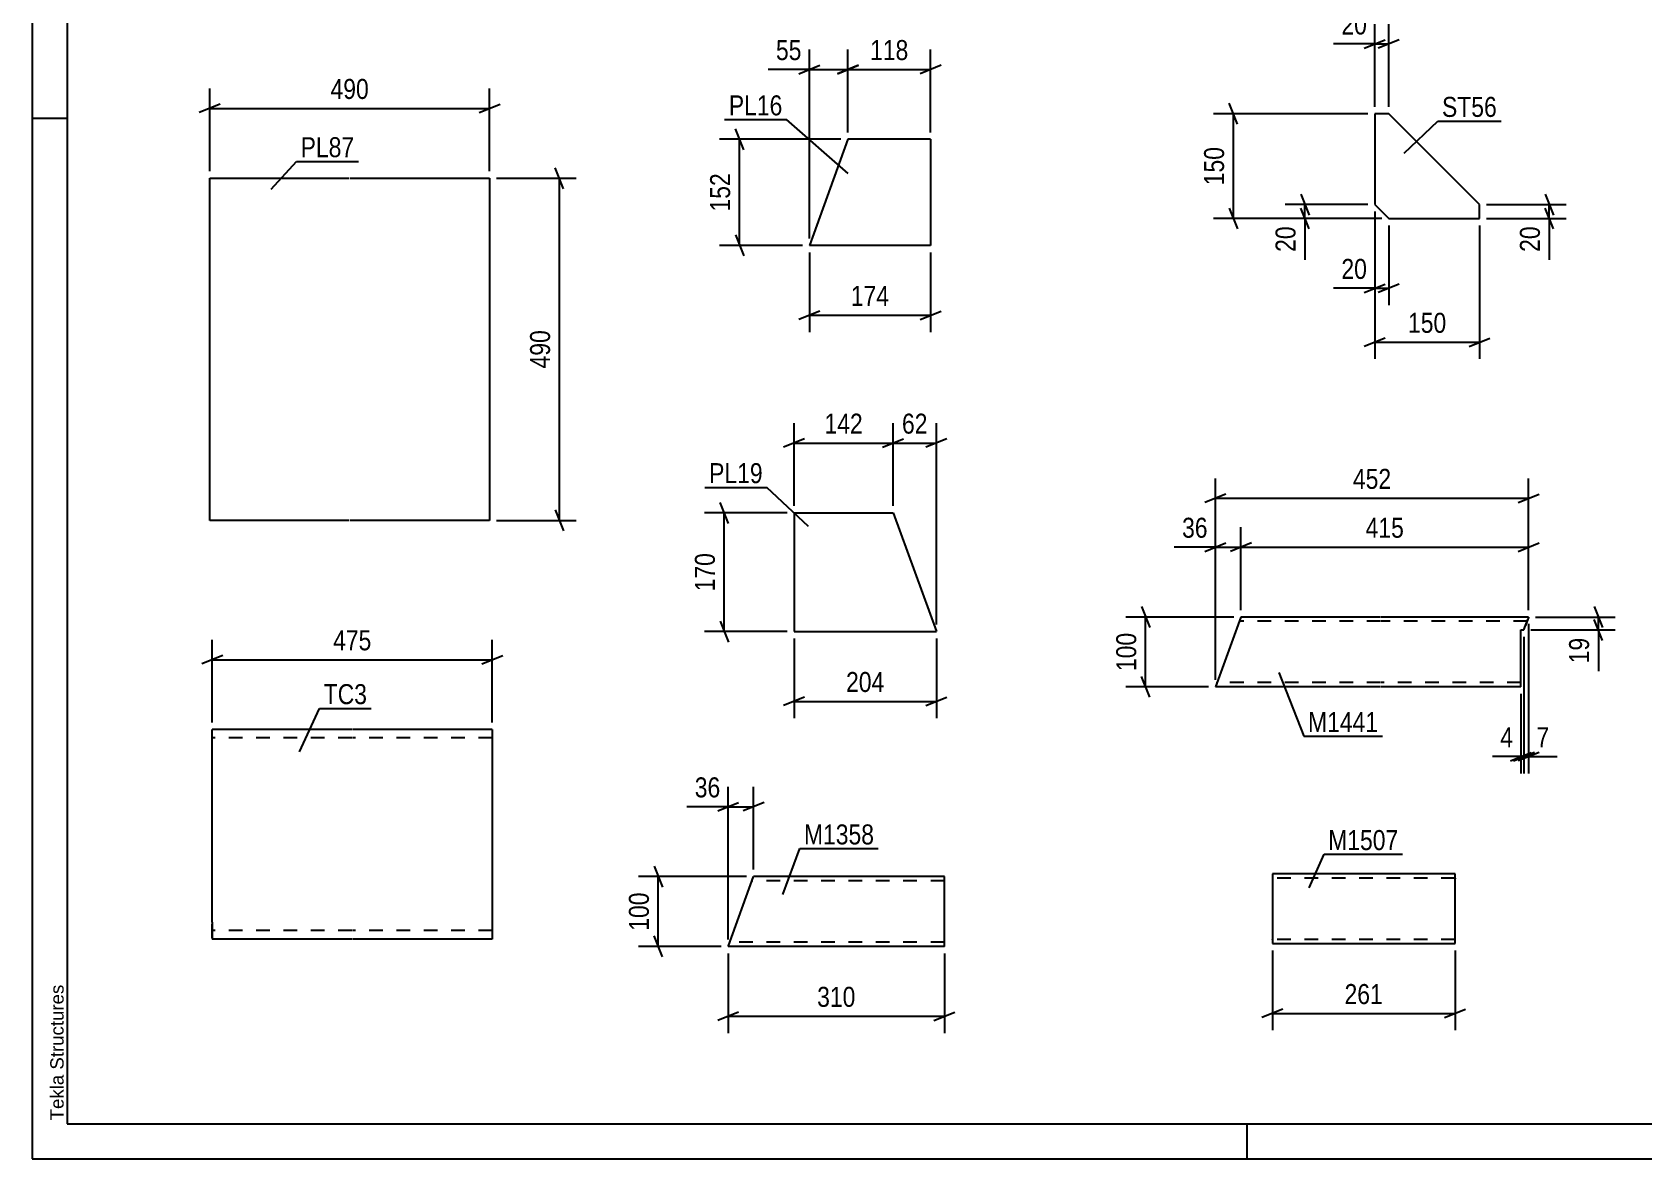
# Model space of a CAD drawing. Header units: millimetres. Extents: x 0 to 594, y 0 to 420.
# Drawn here: x 0 to 230.7, y 0 to 161.3 of the extents above; entities that cross this region are included whole.
import ezdxf

# ---------------------------------------------------------------- set-up
doc = ezdxf.new("R2010")
doc.units = ezdxf.units.MM
doc.linetypes.add('DXK_LINE_DOT2', pattern=[3.9198, 1.9599, -1.9599])
doc.styles.add('Arial', font='ARIAL.TTF', dxfattribs={"height": 0.2})
doc.styles.add('Arial Narrow', font='ARIALN.TTF', dxfattribs={"height": 0.2})

# ---------------------------------------------------------------- blocks, each defined once
blk = doc.blocks.new('Unknown-708355652-1130')
at = {"color": 5, "linetype": 'Continuous'}
for p, q in [((0, 420), (0, 0)), ((5, 415), (5, 5)), ((5, 149), (0, 149)), ((5, 5), (589, 5)), ((174, 0), (174, 5)), ((0, 0), (594, 0))]:
    blk.add_line(p, q, dxfattribs=at)
at = {"color": 174, "linetype": 'Continuous', "style": 'Arial'}
blk.add_text('Tekla Structures', height=1.9102, rotation=90, dxfattribs=at).set_placement((4.5, 5.5))
blk = doc.blocks.new('Part-708355652-8750 - 8749')
at = {"color": 2, "linetype": 'Continuous'}
for p, q in [((203.79, 40.81), (177.64, 40.81)), ((177.64, 40.81), (177.64, 30.9)), ((203.79, 32.01), (203.79, 40.81)), ((177.64, 30.9), (177.64, 30.81)), ((177.64, 30.81), (203.79, 30.81)), ((203.79, 30.81), (203.79, 32.01))]:
    blk.add_line(p, q, dxfattribs=at)
at = {"color": 7, "linetype": 'DXK_LINE_DOT2'}
for p, q in [((203.79, 40.21), (177.64, 40.21)), ((203.79, 40.21), (203.79, 40.16)), ((203.79, 40.16), (203.79, 40.21)), ((203.79, 40.07), (203.79, 40.16)), ((203.79, 40.16), (203.79, 40.07)), ((177.64, 31.41), (177.64, 31.45)), ((203.79, 31.41), (177.64, 31.41)), ((203.79, 31.45), (203.79, 31.78)), ((203.79, 31.41), (203.79, 31.45))]:
    blk.add_line(p, q, dxfattribs=at)
blk = doc.blocks.new('Part-708355652-8477 - 8476')
at = {"color": 2, "linetype": 'Continuous'}
for p, q in [((25.42, 91.43), (25.42, 140.43)), ((25.42, 140.43), (45.42, 140.43)), ((45.52, 140.43), (65.52, 140.43)), ((65.52, 140.43), (65.52, 91.43)), ((45.42, 91.43), (25.42, 91.43)), ((65.52, 91.43), (45.52, 91.43))]:
    blk.add_line(p, q, dxfattribs=at)
blk = doc.blocks.new('Part-708355652-8484 - 8483')
at = {"color": 2, "linetype": 'Continuous'}
for p, q in [((45.79, 61.47), (25.79, 61.47)), ((25.79, 33.87), (25.79, 61.47)), ((65.89, 61.47), (45.89, 61.47)), ((65.89, 61.47), (65.89, 31.47)), ((25.79, 33.87), (25.79, 31.47)), ((45.79, 31.47), (25.79, 31.47)), ((65.89, 31.47), (45.89, 31.47))]:
    blk.add_line(p, q, dxfattribs=at)
at = {"color": 7, "linetype": 'DXK_LINE_DOT2'}
for p, q in [((45.79, 60.27), (25.79, 60.27)), ((65.89, 60.27), (45.89, 60.27)), ((25.79, 31.65), (25.79, 33.87)), ((25.79, 32.67), (25.79, 32.76)), ((45.79, 32.67), (25.79, 32.67)), ((65.89, 32.67), (45.89, 32.67)), ((65.89, 32.67), (65.89, 32.76))]:
    blk.add_line(p, q, dxfattribs=at)
blk = doc.blocks.new('Part-708355652-8592 - 8591')
at = {"color": 2, "linetype": 'Continuous'}
for p, q in [((116.84, 146), (111.31, 130.8)), ((128.67, 146), (116.84, 146)), ((128.67, 146), (128.67, 130.8)), ((128.67, 130.8), (111.31, 130.8))]:
    blk.add_line(p, q, dxfattribs=at)
blk = doc.blocks.new('Part-708355652-8599 - 8598')
at = {"color": 2, "linetype": 'Continuous'}
for p, q in [((109.13, 92.5), (109.13, 75.5)), ((109.13, 92.5), (123.31, 92.5)), ((123.31, 92.5), (129.5, 75.5)), ((109.13, 75.5), (129.5, 75.5))]:
    blk.add_line(p, q, dxfattribs=at)
blk = doc.blocks.new('Part-708355652-8607 - 8606')
at = {"color": 2, "linetype": 'Continuous'}
for p, q in [((194.3, 149.66), (192.3, 149.66)), ((192.3, 149.66), (192.3, 136.66)), ((207.3, 136.66), (194.3, 149.66)), ((192.3, 136.66), (194.3, 134.66)), ((207.3, 134.66), (207.3, 136.66)), ((194.3, 134.66), (207.3, 134.66))]:
    blk.add_line(p, q, dxfattribs=at)
blk = doc.blocks.new('Part-708355652-8621 - 8620')
at = {"color": 2, "linetype": 'Continuous'}
for p, q in [((173.12, 77.59), (169.48, 67.59)), ((193.12, 77.59), (173.12, 77.59)), ((214.34, 77.59), (193.22, 77.59)), ((213.66, 75.74), (213.9, 76.39)), ((214.3, 77.5), (213.9, 76.39)), ((214.34, 77.59), (214.3, 77.5)), ((213.22, 75.74), (213.66, 75.74)), ((213.22, 67.59), (213.22, 75.74)), ((193.12, 67.59), (169.48, 67.59)), ((213.22, 67.59), (193.22, 67.59))]:
    blk.add_line(p, q, dxfattribs=at)
at = {"color": 7, "linetype": 'DXK_LINE_DOT2'}
for p, q in [((193.12, 76.99), (172.9, 76.99)), ((214.12, 76.99), (193.22, 76.99)), ((213.9, 76.39), (214.21, 77.24)), ((169.7, 68.19), (169.71, 68.24)), ((193.12, 68.19), (169.7, 68.19)), ((213.22, 68.19), (193.22, 68.19))]:
    blk.add_line(p, q, dxfattribs=at)
blk = doc.blocks.new('Part-708355652-8628 - 8627')
at = {"color": 2, "linetype": 'Continuous'}
for p, q in [((99.72, 30.5), (103.32, 40.41)), ((130.65, 40.41), (103.32, 40.41)), ((130.65, 30.41), (130.65, 40.41)), ((99.68, 30.41), (99.72, 30.5)), ((130.65, 30.41), (99.68, 30.41))]:
    blk.add_line(p, q, dxfattribs=at)
at = {"color": 7, "linetype": 'DXK_LINE_DOT2'}
for p, q in [((130.65, 39.81), (103.11, 39.81)), ((99.9, 31.01), (99.92, 31.05)), ((130.65, 31.01), (99.9, 31.01)), ((130.65, 31.01), (130.65, 31.05))]:
    blk.add_line(p, q, dxfattribs=at)
blk = doc.blocks.new('StraightDimension-708355652-9449 - 8749')
at = {"color": 7, "linetype": 'Continuous'}
for p, q in [((177.64, 29.81), (177.64, 18.41)), ((203.79, 29.81), (203.79, 18.41)), ((179.14, 21.41), (176.14, 20.21)), ((177.64, 20.81), (203.79, 20.81)), ((202.29, 20.21), (205.29, 21.41))]:
    blk.add_line(p, q, dxfattribs=at)
at = {"color": 0}
blk.add_wipeout([(194.06, 21.56), (194.06, 25.76), (187.37, 25.76), (187.37, 21.56)], dxfattribs=at)
at = {"color": 3, "style": 'Arial Narrow'}
blk.add_text('261', height=2.863, dxfattribs=at).set_placement((187.97, 22.16))
blk = doc.blocks.new('StraightDimension-708355652-9010 - 8476')
at = {"color": 7, "linetype": 'Continuous'}
for p, q in [((76.12, 138.93), (74.92, 141.93)), ((66.52, 140.43), (77.92, 140.43)), ((75.52, 91.43), (75.52, 140.43)), ((74.92, 92.93), (76.12, 89.93)), ((66.52, 91.43), (77.92, 91.43))]:
    blk.add_line(p, q, dxfattribs=at)
at = {"color": 0}
blk.add_wipeout([(74.77, 119.27), (70.57, 119.27), (70.57, 112.59), (74.77, 112.59)], dxfattribs=at)
at = {"color": 3, "style": 'Arial Narrow'}
blk.add_text('490', height=2.863, rotation=90.0002, dxfattribs=at).set_placement((74.17, 113.19))
blk = doc.blocks.new('StraightDimension-708355652-9014 - 8476')
at = {"color": 7, "linetype": 'Continuous'}
for p, q in [((25.42, 141.43), (25.42, 153.28)), ((65.52, 141.43), (65.52, 153.28)), ((26.92, 151.03), (23.92, 149.83)), ((25.42, 150.43), (65.52, 150.43)), ((64.02, 149.83), (67.02, 151.03))]:
    blk.add_line(p, q, dxfattribs=at)
at = {"color": 0}
blk.add_wipeout([(48.81, 151.18), (48.81, 155.38), (42.13, 155.38), (42.13, 151.18)], dxfattribs=at)
at = {"color": 3, "style": 'Arial Narrow'}
blk.add_text('490', height=2.863, dxfattribs=at).set_placement((42.73, 151.78))
blk = doc.blocks.new('StraightDimension-708355652-9018 - 8483')
at = {"color": 7, "linetype": 'Continuous'}
for p, q in [((25.79, 62.47), (25.79, 74.32)), ((65.89, 62.47), (65.89, 74.32)), ((27.29, 72.07), (24.29, 70.87)), ((64.39, 70.87), (67.39, 72.07)), ((25.79, 71.47), (65.89, 71.47))]:
    blk.add_line(p, q, dxfattribs=at)
at = {"color": 0}
blk.add_wipeout([(49.18, 72.22), (49.18, 76.42), (42.5, 76.42), (42.5, 72.22)], dxfattribs=at)
at = {"color": 3, "style": 'Arial Narrow'}
blk.add_text('475', height=2.863, dxfattribs=at).set_placement((43.1, 72.82))
blk = doc.blocks.new('StraightDimension-708355652-9246 - 8591')
at = {"color": 7, "linetype": 'Continuous'}
for p, q in [((111.31, 129.8), (111.31, 118.4)), ((128.67, 129.8), (128.67, 118.4)), ((112.81, 121.4), (109.81, 120.2)), ((111.31, 120.8), (128.67, 120.8)), ((127.17, 120.2), (130.17, 121.4))]:
    blk.add_line(p, q, dxfattribs=at)
at = {"color": 0}
blk.add_wipeout([(123.33, 121.55), (123.33, 125.75), (116.65, 125.75), (116.65, 121.55)], dxfattribs=at)
at = {"color": 3, "style": 'Arial Narrow'}
blk.add_text('174', height=2.863, dxfattribs=at).set_placement((117.25, 122.15))
blk = doc.blocks.new('StraightDimension-708355652-9238 - 8591')
at = {"color": 7, "linetype": 'Continuous'}
for p, q in [((115.84, 146), (98.46, 146)), ((101.91, 144.5), (100.71, 147.5)), ((101.31, 130.8), (101.31, 146)), ((100.71, 132.3), (101.91, 129.3)), ((110.31, 130.8), (98.46, 130.8))]:
    blk.add_line(p, q, dxfattribs=at)
at = {"color": 0}
blk.add_wipeout([(100.56, 141.74), (96.36, 141.74), (96.36, 135.06), (100.56, 135.06)], dxfattribs=at)
at = {"color": 3, "style": 'Arial Narrow'}
blk.add_text('152', height=2.863, rotation=90.0002, dxfattribs=at).set_placement((99.96, 135.66))
blk = doc.blocks.new('StraightDimension-708355652-11942 - 8591')
at = {"color": 7, "linetype": 'Continuous'}
for p, q in [((116.84, 147), (116.84, 158.85)), ((128.67, 147), (128.67, 158.85)), ((115.34, 155.4), (118.34, 156.6)), ((116.84, 156), (128.67, 156)), ((130.17, 156.6), (127.17, 155.4))]:
    blk.add_line(p, q, dxfattribs=at)
at = {"color": 0}
blk.add_wipeout([(126.1, 156.75), (126.1, 160.95), (119.41, 160.95), (119.41, 156.75)], dxfattribs=at)
at = {"color": 3, "style": 'Arial Narrow'}
blk.add_text('118', height=2.863, dxfattribs=at).set_placement((120.01, 157.35))
blk = doc.blocks.new('StraightDimension-708355652-11943 - 8591')
at = {"color": 7, "linetype": 'Continuous'}
for p, q in [((111.31, 131.8), (111.31, 158.85)), ((116.84, 147), (116.84, 158.85)), ((109.81, 155.4), (112.81, 156.6)), ((111.31, 156), (116.84, 156)), ((118.34, 156.6), (115.34, 155.4))]:
    blk.add_line(p, q, dxfattribs=at)
at = {"color": 0}
blk.add_wipeout([(110.78, 156.75), (110.78, 160.95), (105.93, 160.95), (105.93, 156.75)], dxfattribs=at)
at = {"color": 7, "linetype": 'Continuous'}
blk.add_line((111.31, 156), (105.4, 156), dxfattribs=at)
blk.add_line((111.31, 156), (105.4, 156), dxfattribs=at)
at = {"color": 3, "style": 'Arial Narrow'}
blk.add_text('55', height=2.863, dxfattribs=at).set_placement((106.53, 157.35))
blk = doc.blocks.new('StraightDimension-708355652-11904 - 8598')
at = {"color": 7, "linetype": 'Continuous'}
for p, q in [((109.13, 93.5), (109.13, 105.35)), ((123.31, 93.5), (123.31, 105.35)), ((110.63, 103.1), (107.63, 101.9)), ((109.13, 102.5), (123.31, 102.5)), ((121.81, 101.9), (124.81, 103.1))]:
    blk.add_line(p, q, dxfattribs=at)
at = {"color": 0}
blk.add_wipeout([(119.57, 103.25), (119.57, 107.45), (112.88, 107.45), (112.88, 103.25)], dxfattribs=at)
at = {"color": 3, "style": 'Arial Narrow'}
blk.add_text('142', height=2.863, dxfattribs=at).set_placement((113.48, 103.85))
blk = doc.blocks.new('StraightDimension-708355652-9259 - 8598')
at = {"color": 7, "linetype": 'Continuous'}
for p, q in [((109.13, 74.5), (109.13, 63.1)), ((129.5, 74.5), (129.5, 63.1)), ((110.63, 66.1), (107.63, 64.9)), ((109.13, 65.5), (129.5, 65.5)), ((128, 64.9), (131, 66.1))]:
    blk.add_line(p, q, dxfattribs=at)
at = {"color": 0}
blk.add_wipeout([(122.66, 66.25), (122.66, 70.45), (115.97, 70.45), (115.97, 66.25)], dxfattribs=at)
at = {"color": 3, "style": 'Arial Narrow'}
blk.add_text('204', height=2.863, dxfattribs=at).set_placement((116.57, 66.85))
blk = doc.blocks.new('StraightDimension-708355652-9251 - 8598')
at = {"color": 7, "linetype": 'Continuous'}
for p, q in [((108.13, 92.5), (96.28, 92.5)), ((99.73, 91), (98.53, 94)), ((99.13, 75.5), (99.13, 92.5)), ((98.53, 77), (99.73, 74)), ((108.13, 75.5), (96.28, 75.5))]:
    blk.add_line(p, q, dxfattribs=at)
at = {"color": 0}
blk.add_wipeout([(98.38, 87.34), (94.18, 87.34), (94.18, 80.66), (98.38, 80.66)], dxfattribs=at)
at = {"color": 3, "style": 'Arial Narrow'}
blk.add_text('170', height=2.863, rotation=90.0002, dxfattribs=at).set_placement((97.78, 81.26))
blk = doc.blocks.new('StraightDimension-708355652-11903 - 8598')
at = {"color": 7, "linetype": 'Continuous'}
for p, q in [((123.31, 93.5), (123.31, 105.35)), ((129.5, 76.5), (129.5, 105.35)), ((121.81, 101.9), (124.81, 103.1)), ((123.31, 102.5), (129.5, 102.5)), ((131, 103.1), (128, 101.9))]:
    blk.add_line(p, q, dxfattribs=at)
at = {"color": 0}
blk.add_wipeout([(128.83, 103.25), (128.83, 107.45), (123.98, 107.45), (123.98, 103.25)], dxfattribs=at)
at = {"color": 3, "style": 'Arial Narrow'}
blk.add_text('62', height=2.863, dxfattribs=at).set_placement((124.58, 103.85))
blk = doc.blocks.new('StraightDimension-708355652-9279 - 8606')
at = {"color": 7, "linetype": 'Continuous'}
for p, q in [((192.3, 135.66), (192.3, 114.54)), ((207.3, 133.66), (207.3, 114.54)), ((193.8, 117.54), (190.8, 116.34)), ((192.3, 116.94), (207.3, 116.94)), ((205.8, 116.34), (208.8, 117.54))]:
    blk.add_line(p, q, dxfattribs=at)
at = {"color": 0}
blk.add_wipeout([(203.14, 117.69), (203.14, 121.89), (196.46, 121.89), (196.46, 117.69)], dxfattribs=at)
at = {"color": 3, "style": 'Arial Narrow'}
blk.add_text('150', height=2.863, dxfattribs=at).set_placement((197.06, 118.29))
blk = doc.blocks.new('StraightDimension-708355652-9271 - 8606')
at = {"color": 7, "linetype": 'Continuous'}
for p, q in [((208.3, 136.66), (219.7, 136.66)), ((216.7, 138.16), (217.9, 135.16)), ((217.9, 133.16), (216.7, 136.16)), ((217.3, 134.66), (217.3, 136.66)), ((208.3, 134.66), (219.7, 134.66))]:
    blk.add_line(p, q, dxfattribs=at)
at = {"color": 0}
blk.add_wipeout([(216.55, 134.13), (212.35, 134.13), (212.35, 129.28), (216.55, 129.28)], dxfattribs=at)
at = {"color": 7, "linetype": 'Continuous'}
blk.add_line((217.3, 134.66), (217.3, 128.75), dxfattribs=at)
blk.add_line((217.3, 134.66), (217.3, 128.75), dxfattribs=at)
at = {"color": 3, "style": 'Arial Narrow'}
blk.add_text('20', height=2.863, rotation=90.0002, dxfattribs=at).set_placement((215.95, 129.88))
blk = doc.blocks.new('StraightDimension-708355652-9263 - 8606')
at = {"color": 7, "linetype": 'Continuous'}
for p, q in [((192.3, 135.66), (192.3, 122.26)), ((194.3, 133.66), (194.3, 122.26)), ((190.8, 124.06), (193.8, 125.26)), ((192.3, 124.66), (194.3, 124.66)), ((195.8, 125.26), (192.8, 124.06))]:
    blk.add_line(p, q, dxfattribs=at)
at = {"color": 0}
blk.add_wipeout([(191.77, 125.41), (191.77, 129.61), (186.92, 129.61), (186.92, 125.41)], dxfattribs=at)
at = {"color": 7, "linetype": 'Continuous'}
blk.add_line((192.3, 124.66), (186.39, 124.66), dxfattribs=at)
blk.add_line((192.3, 124.66), (186.39, 124.66), dxfattribs=at)
at = {"color": 3, "style": 'Arial Narrow'}
blk.add_text('20', height=2.863, dxfattribs=at).set_placement((187.52, 126.01))
blk = doc.blocks.new('StraightDimension-708355652-9283 - 8606')
at = {"color": 7, "linetype": 'Continuous'}
for p, q in [((172.66, 148.16), (171.46, 151.16)), ((191.3, 149.66), (169.21, 149.66)), ((172.06, 134.66), (172.06, 149.66)), ((171.46, 136.16), (172.66, 133.16)), ((193.3, 134.66), (169.21, 134.66))]:
    blk.add_line(p, q, dxfattribs=at)
at = {"color": 0}
blk.add_wipeout([(171.31, 145.5), (167.11, 145.5), (167.11, 138.82), (171.31, 138.82)], dxfattribs=at)
at = {"color": 3, "style": 'Arial Narrow'}
blk.add_text('150', height=2.863, rotation=90.0002, dxfattribs=at).set_placement((170.71, 139.42))
blk = doc.blocks.new('StraightDimension-708355652-9275 - 8606')
at = {"color": 7, "linetype": 'Continuous'}
for p, q in [((191.3, 136.66), (179.45, 136.66)), ((181.7, 138.16), (182.9, 135.16)), ((182.9, 133.16), (181.7, 136.16)), ((182.3, 134.66), (182.3, 136.66)), ((193.3, 134.66), (179.45, 134.66))]:
    blk.add_line(p, q, dxfattribs=at)
at = {"color": 0}
blk.add_wipeout([(181.55, 134.13), (177.35, 134.13), (177.35, 129.28), (181.55, 129.28)], dxfattribs=at)
at = {"color": 7, "linetype": 'Continuous'}
blk.add_line((182.3, 134.66), (182.3, 128.75), dxfattribs=at)
blk.add_line((182.3, 134.66), (182.3, 128.75), dxfattribs=at)
at = {"color": 3, "style": 'Arial Narrow'}
blk.add_text('20', height=2.863, rotation=90.0002, dxfattribs=at).set_placement((180.95, 129.88))
blk = doc.blocks.new('StraightDimension-708355652-9267 - 8606')
at = {"color": 7, "linetype": 'Continuous'}
for p, q in [((192.3, 150.66), (192.3, 162.51)), ((194.3, 150.66), (194.3, 162.51)), ((190.8, 159.06), (193.8, 160.26)), ((192.3, 159.66), (194.3, 159.66)), ((195.8, 160.26), (192.8, 159.06))]:
    blk.add_line(p, q, dxfattribs=at)
at = {"color": 0}
blk.add_wipeout([(191.77, 160.41), (191.77, 164.61), (186.92, 164.61), (186.92, 160.41)], dxfattribs=at)
at = {"color": 7, "linetype": 'Continuous'}
blk.add_line((192.3, 159.66), (186.39, 159.66), dxfattribs=at)
blk.add_line((192.3, 159.66), (186.39, 159.66), dxfattribs=at)
at = {"color": 3, "style": 'Arial Narrow'}
blk.add_text('20', height=2.863, dxfattribs=at).set_placement((187.52, 161.01))
blk = doc.blocks.new('StraightDimension-708355652-9322 - 8620')
at = {"color": 7, "linetype": 'Continuous'}
for p, q in [((169.48, 68.59), (169.48, 97.44)), ((214.34, 78.59), (214.34, 97.44)), ((170.98, 95.19), (167.98, 93.99)), ((169.48, 94.59), (214.34, 94.59)), ((212.84, 93.99), (215.84, 95.19))]:
    blk.add_line(p, q, dxfattribs=at)
at = {"color": 0}
blk.add_wipeout([(195.25, 95.34), (195.25, 99.54), (188.57, 99.54), (188.57, 95.34)], dxfattribs=at)
at = {"color": 3, "style": 'Arial Narrow'}
blk.add_text('452', height=2.863, dxfattribs=at).set_placement((189.17, 95.94))
blk = doc.blocks.new('StraightDimension-708355652-12233 - 8620')
at = {"color": 7, "linetype": 'Continuous'}
for p, q in [((214.34, 76.59), (214.34, 55.19)), ((213.66, 74.74), (213.66, 55.19)), ((212.16, 56.99), (215.16, 58.19)), ((215.84, 58.19), (212.84, 56.99)), ((213.66, 57.59), (214.34, 57.59))]:
    blk.add_line(p, q, dxfattribs=at)
at = {"color": 0}
blk.add_wipeout([(217.89, 58.34), (217.89, 62.54), (214.86, 62.54), (214.86, 58.34)], dxfattribs=at)
at = {"color": 7, "linetype": 'Continuous'}
blk.add_line((214.34, 57.59), (218.42, 57.59), dxfattribs=at)
blk.add_line((214.34, 57.59), (218.42, 57.59), dxfattribs=at)
at = {"color": 3, "style": 'Arial Narrow'}
blk.add_text('7', height=2.86, dxfattribs=at).set_placement((215.46, 58.94))
blk = doc.blocks.new('StraightDimension-708355652-9288 - 8620')
at = {"color": 7, "linetype": 'Continuous'}
for p, q in [((169.48, 68.59), (169.48, 90.44)), ((173.12, 78.59), (173.12, 90.44)), ((167.98, 86.99), (170.98, 88.19)), ((174.62, 88.19), (171.62, 86.99)), ((169.48, 87.59), (173.12, 87.59))]:
    blk.add_line(p, q, dxfattribs=at)
at = {"color": 0}
blk.add_wipeout([(168.95, 88.34), (168.95, 92.54), (164.1, 92.54), (164.1, 88.34)], dxfattribs=at)
at = {"color": 7, "linetype": 'Continuous'}
blk.add_line((169.48, 87.59), (163.57, 87.59), dxfattribs=at)
blk.add_line((169.48, 87.59), (163.57, 87.59), dxfattribs=at)
at = {"color": 3, "style": 'Arial Narrow'}
blk.add_text('36', height=2.863, dxfattribs=at).set_placement((164.7, 88.94))
blk = doc.blocks.new('StraightDimension-708355652-9287 - 8620')
at = {"color": 7, "linetype": 'Continuous'}
for p, q in [((173.12, 78.59), (173.12, 90.44)), ((214.34, 78.59), (214.34, 90.44)), ((174.62, 88.19), (171.62, 86.99)), ((212.84, 86.99), (215.84, 88.19)), ((173.12, 87.59), (214.34, 87.59))]:
    blk.add_line(p, q, dxfattribs=at)
at = {"color": 0}
blk.add_wipeout([(197.07, 88.34), (197.07, 92.54), (190.39, 92.54), (190.39, 88.34)], dxfattribs=at)
at = {"color": 3, "style": 'Arial Narrow'}
blk.add_text('415', height=2.863, dxfattribs=at).set_placement((190.99, 88.94))
blk = doc.blocks.new('StraightDimension-708355652-9307 - 8620')
at = {"color": 7, "linetype": 'Continuous'}
for p, q in [((223.74, 79.09), (224.94, 76.09)), ((215.34, 77.59), (226.74, 77.59)), ((224.94, 74.24), (223.74, 77.24)), ((224.34, 75.74), (224.34, 77.59)), ((214.66, 75.74), (226.74, 75.74))]:
    blk.add_line(p, q, dxfattribs=at)
at = {"color": 0}
blk.add_wipeout([(223.59, 75.21), (219.39, 75.21), (219.39, 70.36), (223.59, 70.36)], dxfattribs=at)
at = {"color": 7, "linetype": 'Continuous'}
blk.add_line((224.34, 75.74), (224.34, 69.83), dxfattribs=at)
blk.add_line((224.34, 75.74), (224.34, 69.83), dxfattribs=at)
at = {"color": 3, "style": 'Arial Narrow'}
blk.add_text('19', height=2.863, rotation=90.0002, dxfattribs=at).set_placement((222.99, 70.96))
blk = doc.blocks.new('StraightDimension-708355652-9316 - 8620')
at = {"color": 7, "linetype": 'Continuous'}
for p, q in [((158.88, 79.09), (160.08, 76.09)), ((172.12, 77.59), (156.63, 77.59)), ((159.48, 67.59), (159.48, 77.59)), ((168.48, 67.59), (156.63, 67.59)), ((160.08, 66.09), (158.88, 69.09))]:
    blk.add_line(p, q, dxfattribs=at)
at = {"color": 0}
blk.add_wipeout([(158.73, 75.93), (154.53, 75.93), (154.53, 69.25), (158.73, 69.25)], dxfattribs=at)
at = {"color": 3, "style": 'Arial Narrow'}
blk.add_text('100', height=2.863, rotation=90.0002, dxfattribs=at).set_placement((158.13, 69.85))
blk = doc.blocks.new('StraightDimension-708355652-12234 - 8620')
at = {"color": 7, "linetype": 'Continuous'}
for p, q in [((213.66, 74.74), (213.66, 55.19)), ((213.22, 66.59), (213.22, 55.19)), ((211.72, 56.99), (214.72, 58.19)), ((215.16, 58.19), (212.16, 56.99)), ((213.22, 57.59), (213.66, 57.59))]:
    blk.add_line(p, q, dxfattribs=at)
at = {"color": 0}
blk.add_wipeout([(212.69, 58.34), (212.69, 62.54), (209.67, 62.54), (209.67, 58.34)], dxfattribs=at)
at = {"color": 7, "linetype": 'Continuous'}
blk.add_line((213.22, 57.59), (209.14, 57.59), dxfattribs=at)
blk.add_line((213.22, 57.59), (209.14, 57.59), dxfattribs=at)
at = {"color": 3, "style": 'Arial Narrow'}
blk.add_text('4', height=2.86, dxfattribs=at).set_placement((210.27, 58.94))
blk = doc.blocks.new('StraightDimension-708355652-9326 - 8627')
at = {"color": 7, "linetype": 'Continuous'}
for p, q in [((99.68, 31.41), (99.68, 53.26)), ((103.32, 41.41), (103.32, 53.26)), ((98.18, 49.81), (101.18, 51.01)), ((104.82, 51.01), (101.82, 49.81)), ((99.68, 50.41), (103.32, 50.41))]:
    blk.add_line(p, q, dxfattribs=at)
at = {"color": 0}
blk.add_wipeout([(99.16, 51.16), (99.16, 55.36), (94.3, 55.36), (94.3, 51.16)], dxfattribs=at)
at = {"color": 7, "linetype": 'Continuous'}
blk.add_line((99.68, 50.41), (93.78, 50.41), dxfattribs=at)
blk.add_line((99.68, 50.41), (93.78, 50.41), dxfattribs=at)
at = {"color": 3, "style": 'Arial Narrow'}
blk.add_text('36', height=2.863, dxfattribs=at).set_placement((94.9, 51.76))
blk = doc.blocks.new('StraightDimension-708355652-9330 - 8627')
at = {"color": 7, "linetype": 'Continuous'}
for p, q in [((89.08, 41.91), (90.28, 38.91)), ((102.32, 40.41), (86.83, 40.41)), ((89.68, 30.41), (89.68, 40.41)), ((98.68, 30.41), (86.83, 30.41)), ((90.28, 28.91), (89.08, 31.91))]:
    blk.add_line(p, q, dxfattribs=at)
at = {"color": 0}
blk.add_wipeout([(88.93, 38.75), (84.73, 38.75), (84.73, 32.06), (88.93, 32.06)], dxfattribs=at)
at = {"color": 3, "style": 'Arial Narrow'}
blk.add_text('100', height=2.863, rotation=90.0002, dxfattribs=at).set_placement((88.33, 32.66))
blk = doc.blocks.new('StraightDimension-708355652-9336 - 8627')
at = {"color": 7, "linetype": 'Continuous'}
for p, q in [((99.68, 29.41), (99.68, 18.01)), ((130.65, 29.41), (130.65, 18.01)), ((101.18, 21.01), (98.18, 19.81)), ((129.15, 19.81), (132.15, 21.01)), ((99.68, 20.41), (130.65, 20.41))]:
    blk.add_line(p, q, dxfattribs=at)
at = {"color": 0}
blk.add_wipeout([(118.51, 21.16), (118.51, 25.36), (111.83, 25.36), (111.83, 21.16)], dxfattribs=at)
at = {"color": 3, "style": 'Arial Narrow'}
blk.add_text('310', height=2.863, dxfattribs=at).set_placement((112.43, 21.76))
blk = doc.blocks.new('Mark-708355652-9601 - 8749')
at = {"color": 0}
blk.add_wipeout([(195.69, 44.21), (195.69, 47.21), (185.63, 47.21), (185.63, 44.21)], dxfattribs=at)
blk.add_wipeout([(195.69, 44.21), (195.69, 47.21), (185.63, 47.21), (185.63, 44.21)], dxfattribs=at)
at = {"color": 30, "linetype": 'Continuous'}
for p, q in [((182.9, 38.78), (185.03, 43.61)), ((185.03, 43.61), (196.29, 43.61))]:
    blk.add_line(p, q, dxfattribs=at)
at = {"color": 3, "style": 'Arial Narrow'}
blk.add_text('M1507', height=2.863, dxfattribs=at).set_placement((185.63, 44.21))
blk = doc.blocks.new('Mark-708355652-9495 - 8476')
at = {"color": 0}
blk.add_wipeout([(46.12, 143.44), (46.12, 146.44), (38.45, 146.44), (38.45, 143.44)], dxfattribs=at)
blk.add_wipeout([(46.12, 143.44), (46.12, 146.44), (38.45, 146.44), (38.45, 143.44)], dxfattribs=at)
at = {"color": 30, "linetype": 'Continuous'}
for p, q in [((34.24, 138.87), (37.85, 142.84)), ((37.85, 142.84), (46.72, 142.84))]:
    blk.add_line(p, q, dxfattribs=at)
at = {"color": 3, "style": 'Arial Narrow'}
blk.add_text('PL87', height=2.863, dxfattribs=at).set_placement((38.45, 143.44))
blk = doc.blocks.new('Mark-708355652-9498 - 8483')
at = {"color": 0}
blk.add_wipeout([(47.96, 65.11), (47.96, 68.11), (41.75, 68.11), (41.75, 65.11)], dxfattribs=at)
blk.add_wipeout([(47.96, 65.11), (47.96, 68.11), (41.75, 68.11), (41.75, 65.11)], dxfattribs=at)
at = {"color": 30, "linetype": 'Continuous'}
for p, q in [((38.3, 58.3), (41.15, 64.51)), ((41.15, 64.51), (48.56, 64.51))]:
    blk.add_line(p, q, dxfattribs=at)
at = {"color": 3, "style": 'Arial Narrow'}
blk.add_text('TC3', height=2.863, dxfattribs=at).set_placement((41.75, 65.11))
blk = doc.blocks.new('Mark-708355652-9550 - 8591')
at = {"color": 0}
blk.add_wipeout([(107.45, 149.43), (107.45, 152.43), (99.78, 152.43), (99.78, 149.43)], dxfattribs=at)
blk.add_wipeout([(107.45, 149.43), (107.45, 152.43), (99.78, 152.43), (99.78, 149.43)], dxfattribs=at)
at = {"color": 30, "linetype": 'Continuous'}
for p in [(99.18, 148.83), (116.88, 141.12)]:
    blk.add_line(p, (108.05, 148.83), dxfattribs=at)
at = {"color": 3, "style": 'Arial Narrow'}
blk.add_text('PL16', height=2.863, dxfattribs=at).set_placement((99.78, 149.43))
blk = doc.blocks.new('Mark-708355652-9553 - 8598')
at = {"color": 0}
blk.add_wipeout([(104.64, 96.76), (104.64, 99.76), (96.96, 99.76), (96.96, 96.76)], dxfattribs=at)
blk.add_wipeout([(104.64, 96.76), (104.64, 99.76), (96.96, 99.76), (96.96, 96.76)], dxfattribs=at)
at = {"color": 30, "linetype": 'Continuous'}
for p in [(96.36, 96.16), (111.17, 90.53)]:
    blk.add_line(p, (105.24, 96.16), dxfattribs=at)
at = {"color": 3, "style": 'Arial Narrow'}
blk.add_text('PL19', height=2.863, dxfattribs=at).set_placement((96.96, 96.76))
blk = doc.blocks.new('Mark-708355652-9556 - 8606')
at = {"color": 0}
blk.add_wipeout([(209.78, 149.21), (209.78, 152.21), (201.93, 152.21), (201.93, 149.21)], dxfattribs=at)
blk.add_wipeout([(209.78, 149.21), (209.78, 152.21), (201.93, 152.21), (201.93, 149.21)], dxfattribs=at)
at = {"color": 30, "linetype": 'Continuous'}
for p, q in [((196.5, 144.03), (201.33, 148.61)), ((201.33, 148.61), (210.38, 148.61))]:
    blk.add_line(p, q, dxfattribs=at)
at = {"color": 3, "style": 'Arial Narrow'}
blk.add_text('ST56', height=2.863, dxfattribs=at).set_placement((201.93, 149.21))
blk = doc.blocks.new('Mark-708355652-9559 - 8620')
at = {"color": 0}
blk.add_wipeout([(192.8, 61.11), (192.8, 64.11), (182.74, 64.11), (182.74, 61.11)], dxfattribs=at)
blk.add_wipeout([(192.8, 61.11), (192.8, 64.11), (182.74, 64.11), (182.74, 61.11)], dxfattribs=at)
at = {"color": 30, "linetype": 'Continuous'}
for p, q in [((178.54, 69.62), (182.14, 60.51)), ((182.14, 60.51), (193.4, 60.51))]:
    blk.add_line(p, q, dxfattribs=at)
at = {"color": 3, "style": 'Arial Narrow'}
blk.add_text('M1441', height=2.863, dxfattribs=at).set_placement((182.74, 61.11))
blk = doc.blocks.new('Mark-708355652-9562 - 8627')
at = {"color": 0}
blk.add_wipeout([(120.59, 45.02), (120.59, 48.02), (110.54, 48.02), (110.54, 45.02)], dxfattribs=at)
blk.add_wipeout([(120.59, 45.02), (120.59, 48.02), (110.54, 48.02), (110.54, 45.02)], dxfattribs=at)
at = {"color": 30, "linetype": 'Continuous'}
for p, q in [((107.51, 37.86), (109.94, 44.42)), ((109.94, 44.42), (121.19, 44.42))]:
    blk.add_line(p, q, dxfattribs=at)
at = {"color": 3, "style": 'Arial Narrow'}
blk.add_text('M1358', height=2.863, dxfattribs=at).set_placement((110.54, 45.02))

msp = doc.modelspace()

# ---------------------------------------------------------------- block references
for name in ['Unknown-708355652-1130', 'Part-708355652-8607 - 8606', 'Part-708355652-8592 - 8591', 'Part-708355652-8477 - 8476', 'Part-708355652-8599 - 8598', 'Part-708355652-8621 - 8620', 'Part-708355652-8484 - 8483', 'Part-708355652-8628 - 8627', 'Part-708355652-8750 - 8749']:
    msp.add_blockref(name, (0, 0))

# ---------------------------------------------------------------- next in the draw order: block references
for name in ['StraightDimension-708355652-9010 - 8476', 'StraightDimension-708355652-9279 - 8606', 'StraightDimension-708355652-9246 - 8591', 'StraightDimension-708355652-11904 - 8598', 'StraightDimension-708355652-9322 - 8620', 'StraightDimension-708355652-9018 - 8483', 'StraightDimension-708355652-9259 - 8598', 'StraightDimension-708355652-9326 - 8627', 'Mark-708355652-9562 - 8627', 'Mark-708355652-9601 - 8749', 'StraightDimension-708355652-9449 - 8749']:
    msp.add_blockref(name, (0, 0))

# ---------------------------------------------------------------- next in the draw order: block references
for name in ['StraightDimension-708355652-9014 - 8476', 'StraightDimension-708355652-9238 - 8591', 'StraightDimension-708355652-9271 - 8606', 'StraightDimension-708355652-9263 - 8606', 'StraightDimension-708355652-11903 - 8598', 'StraightDimension-708355652-9251 - 8598', 'StraightDimension-708355652-9288 - 8620', 'StraightDimension-708355652-12233 - 8620', 'Mark-708355652-9559 - 8620', 'Mark-708355652-9498 - 8483', 'StraightDimension-708355652-9330 - 8627']:
    msp.add_blockref(name, (0, 0))

# ---------------------------------------------------------------- next in the draw order: block references
for name in ['StraightDimension-708355652-11942 - 8591', 'StraightDimension-708355652-9283 - 8606', 'Mark-708355652-9495 - 8476', 'Mark-708355652-9553 - 8598', 'StraightDimension-708355652-9287 - 8620', 'StraightDimension-708355652-9336 - 8627']:
    msp.add_blockref(name, (0, 0))

# ---------------------------------------------------------------- next in the draw order: block references
for name in ['StraightDimension-708355652-9267 - 8606', 'StraightDimension-708355652-11943 - 8591', 'StraightDimension-708355652-9275 - 8606', 'StraightDimension-708355652-9316 - 8620', 'StraightDimension-708355652-9307 - 8620']:
    msp.add_blockref(name, (0, 0))

# ---------------------------------------------------------------- next in the draw order: block references
for name in ['Mark-708355652-9550 - 8591', 'Mark-708355652-9556 - 8606', 'StraightDimension-708355652-12234 - 8620']:
    msp.add_blockref(name, (0, 0))

doc.saveas('drawing.dxf')
